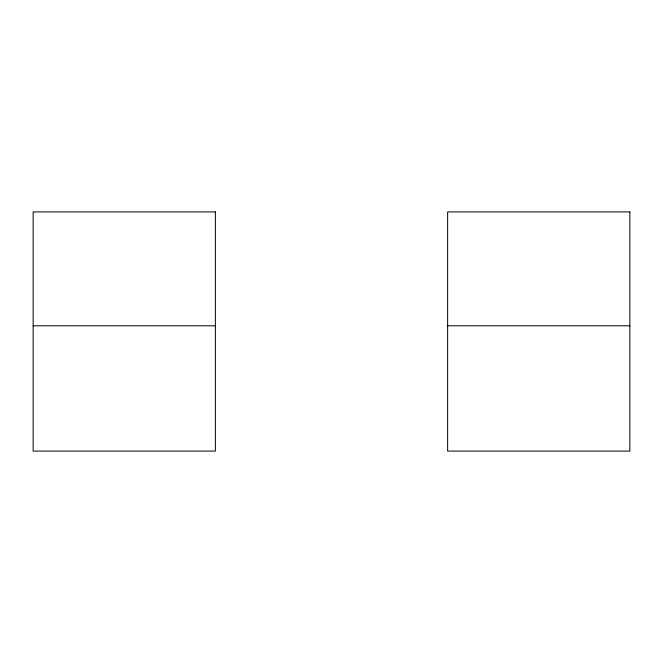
<?xml version="1.0" encoding="UTF-8"?>
<svg xmlns="http://www.w3.org/2000/svg" width="663" height="663" viewBox="0 0 663 663"><rect width="100%" height="100%" fill="white"/><g stroke="black" fill="none" stroke-linecap="round" stroke-linejoin="round"><path stroke-width="0.99" d="M33.15 325.806L215.367 325.806M447.633 325.806L629.85 325.806M215.367 211.92L33.15 211.92L33.15 451.08L215.367 451.08L215.367 211.92M629.85 211.92L447.633 211.92L447.633 451.08L629.85 451.08L629.85 211.92"/></g></svg>
